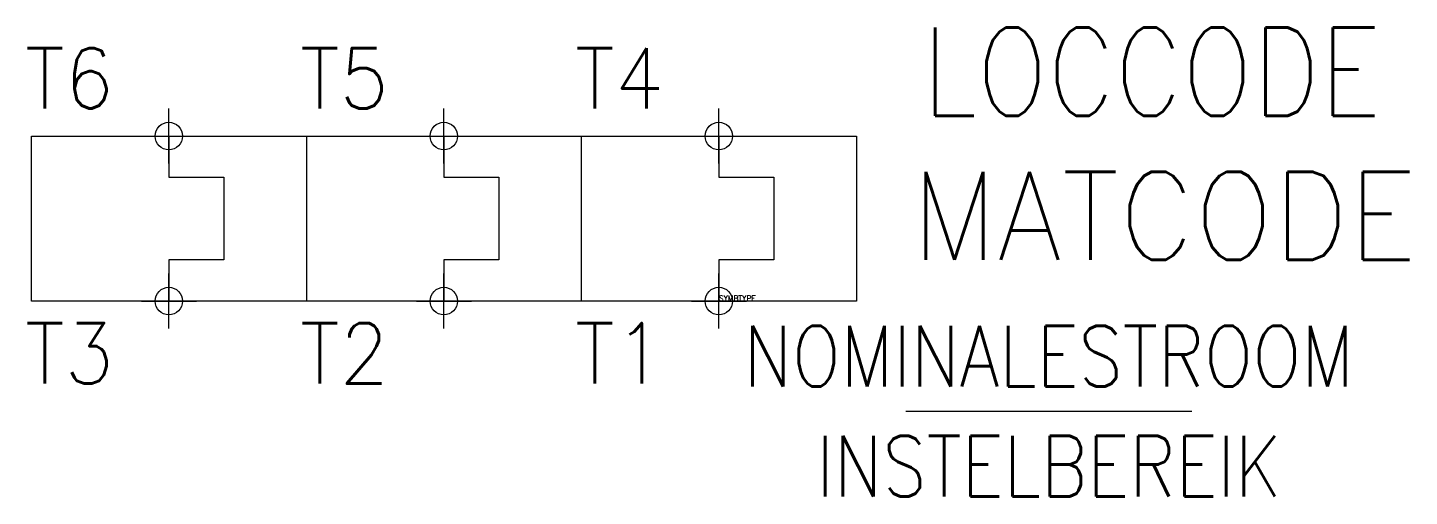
# Model space of a CAD drawing. Extents: x 114.9 to 165.1, y 202.9 to 219.9.
import ezdxf
from ezdxf.enums import TextEntityAlignment as Align

# ---------------------------------------------------------------- set-up
doc = ezdxf.new("R2010")
doc.units = 0
doc.header["$LTSCALE"] = 6
doc.header["$MEASUREMENT"] = 0
doc.header["$PDMODE"] = 34
doc.linetypes.add('DASHED', pattern=[0.75, 0.5, -0.25])
doc.layers.get('0').update_dxf_attribs({"linetype": 'CONTINUOUS'})
for name, color, linetype in [('1', 7, 'CONTINUOUS'), ('10', 1, 'DASHED'), ('11', 3, 'DASHED'), ('12', 2, 'DASHED'), ('C', 7, 'CONTINUOUS')]:
    doc.layers.add(name, color=color, linetype=linetype)
doc.styles.add('DINY', font='SIMPLEX', dxfattribs={"width": 0.95})
doc.styles.add('ROMANS', font='ROMANS', dxfattribs={"width": 0.85})
doc.styles.get("Standard").update_dxf_attribs({"font": 'simplex', "width": 0.85})

msp = doc.modelspace()

# ---------------------------------------------------------------- linework, layer by layer
at = {"layer": '1'}
for p, q in [((115, 216), (145, 216)), ((115, 210), (115, 216)), ((120, 216), (120, 214.5)), ((125, 216), (125, 210)), ((130, 216), (130, 214.5)), ((135, 210), (135, 216)), ((140, 216), (140, 214.5)), ((145, 216), (145, 210)), ((120, 214.5), (122, 214.5)), ((122, 214.5), (122, 211.5)), ((130, 214.5), (132, 214.5)), ((132, 214.5), (132, 211.5)), ((140, 214.5), (142, 214.5)), ((142, 214.5), (142, 211.5)), ((122, 211.5), (120, 211.5)), ((120, 211.5), (120, 210)), ((132, 211.5), (130, 211.5)), ((130, 211.5), (130, 210)), ((142, 211.5), (140, 211.5)), ((140, 211.5), (140, 210)), ((145, 210), (115, 210)), ((146.801, 206), (157.199, 206))]:
    msp.add_line(p, q, dxfattribs=at)
at = {"layer": 'C', "color": 1}
msp.add_point((120, 216), dxfattribs=at)
at = {"layer": 'C', "color": 3}
msp.add_point((130, 216), dxfattribs=at)
at = {"layer": 'C', "color": 5}
msp.add_point((140, 216), dxfattribs=at)
at = {"layer": 'C', "color": 2}
msp.add_point((120, 210), dxfattribs=at)
at = {"layer": 'C', "color": 4}
msp.add_point((130, 210), dxfattribs=at)
at = {"layer": 'C', "color": 6}
msp.add_point((140, 210), dxfattribs=at)

# ---------------------------------------------------------------- texts
at = {"flags": 1}
msp.add_attdef('SYMBTYPE', (140, 210), 'RL', height=0.2, dxfattribs=at)
at = {"layer": '1', "style": 'ROMANS', "width": 0.85}
for tag, p in [('NOMINALESTROOM', (152, 208)), ('INSTELBEREIK', (152, 204))]:
    msp.add_attdef(tag, text='', height=2.2, dxfattribs=at).set_placement(p, align=Align.MIDDLE)
at = {"layer": '10', "style": 'DINY', "width": 0.95}
for tag, p in [('T6', (118, 217)), ('T5', (128, 217)), ('T4', (138, 217)), ('T3', (118, 207)), ('T2', (128, 207)), ('T1', (138, 207))]:
    msp.add_attdef(tag, text='', height=2.2, dxfattribs=at).set_placement(p, align=Align.RIGHT)
at = {"layer": '11', "style": 'ROMANS', "width": 0.85}
msp.add_attdef('LOCCODE', (147.402, 216.74), '', height=3.2, dxfattribs=at)
at = {"layer": '12', "style": 'DINY', "width": 0.95}
msp.add_attdef('MATCODE', (147, 211.5), '', height=3.2, dxfattribs=at)

doc.saveas('drawing.dxf')
